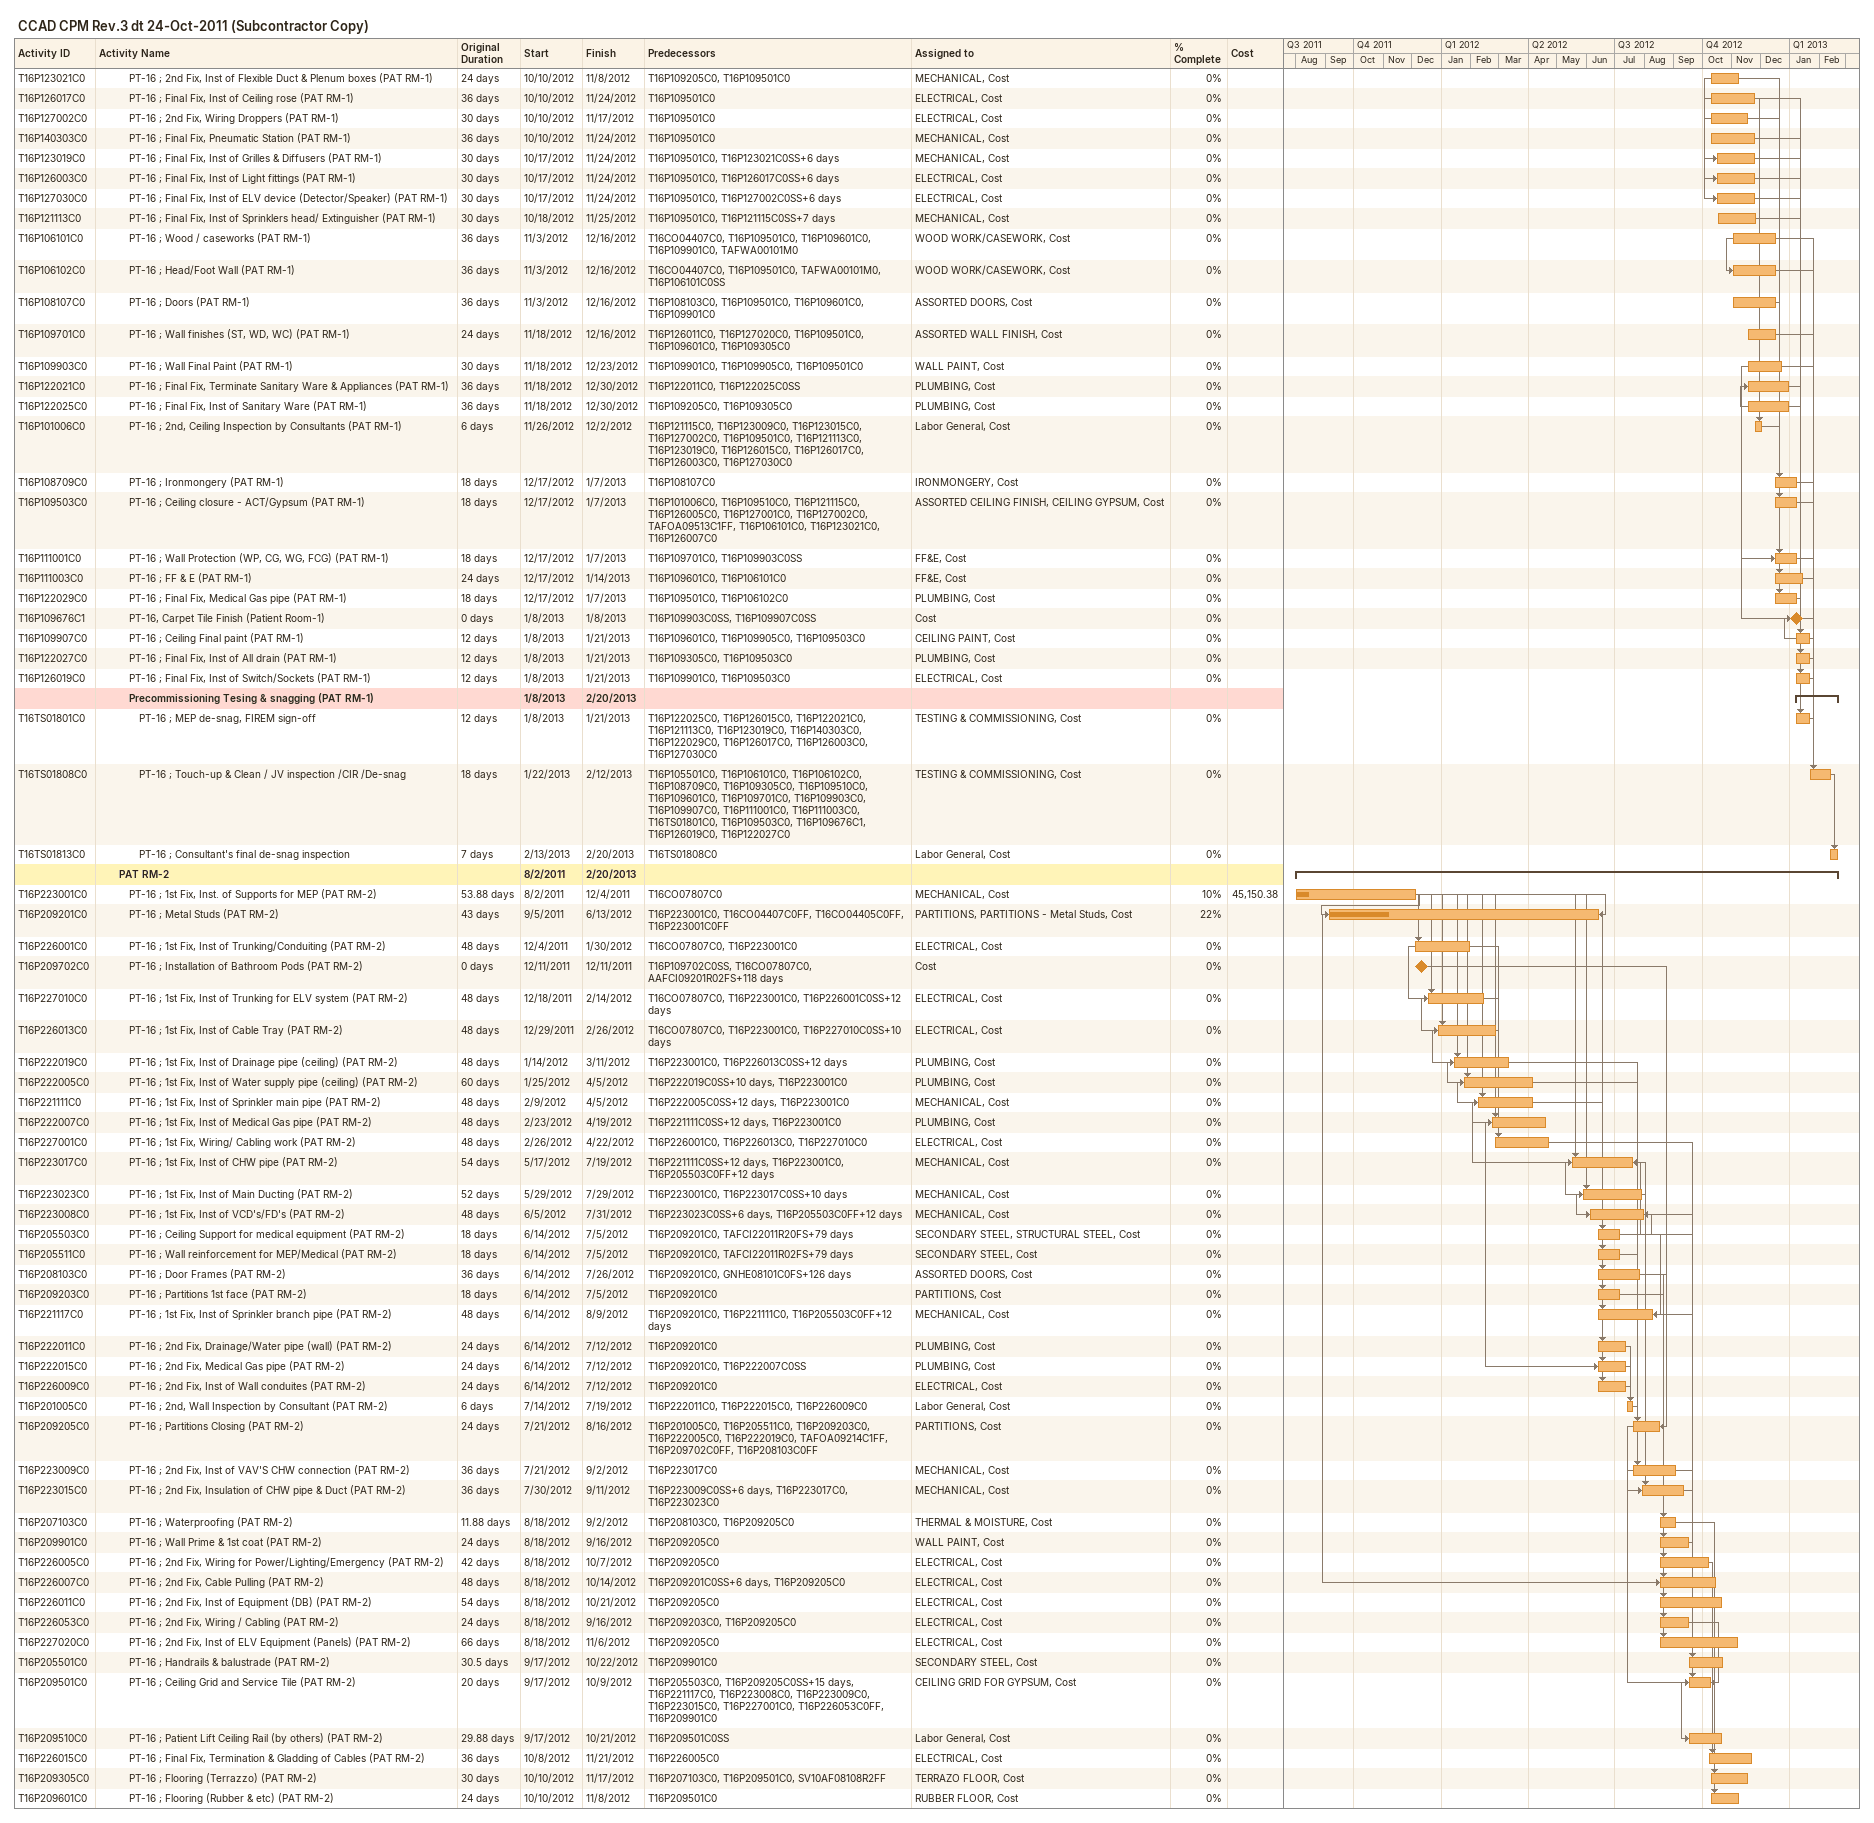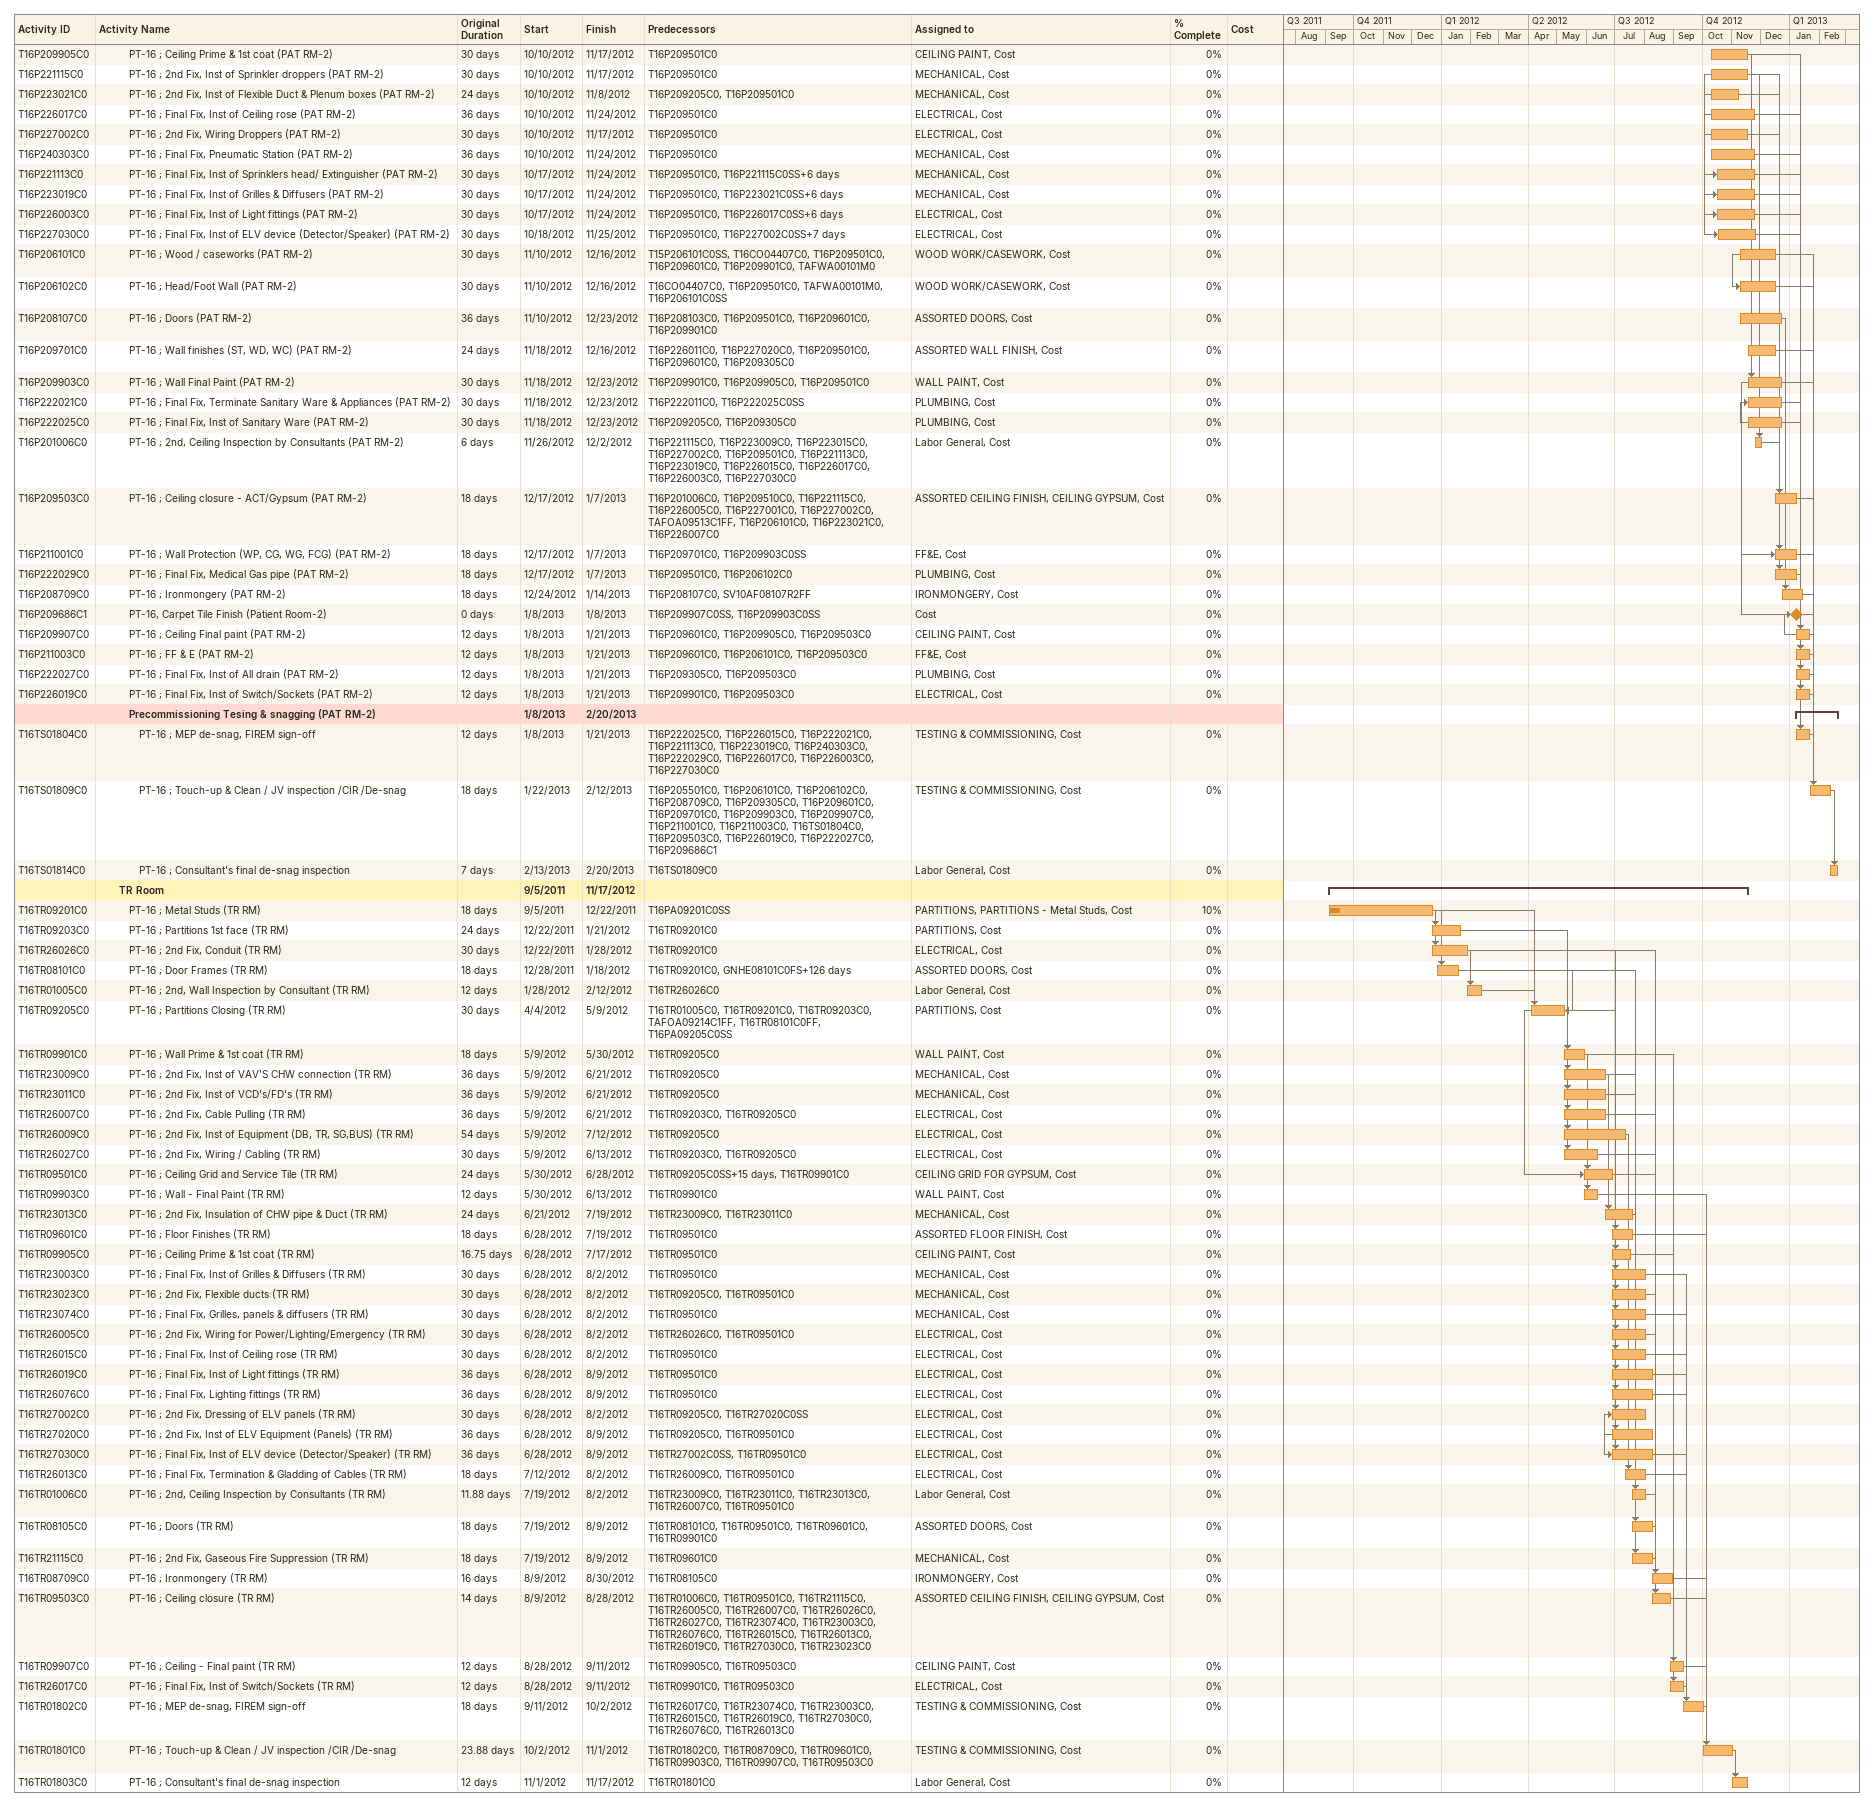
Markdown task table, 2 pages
CCAD CPM Rev.3 dt 24-Oct-2011 (Subcontractor Copy)

| ID | Level | Task | Original duration | Start | Finish | Predecessors | Resources | % complete | Cost |
|---|---|---|---|---|---|---|---|---|---|
| T16P123021C0 | 4 | PT-16 ; 2nd Fix, Inst of Flexible Duct & Plenum boxes (PAT RM-1) | 24d | 2012-10-10 | 2012-11-08 | T16P109205C0, T16P109501C0 | MECHANICAL, Cost | 0 |  |
| T16P126017C0 | 4 | PT-16 ; Final Fix, Inst of Ceiling rose (PAT RM-1) | 36d | 2012-10-10 | 2012-11-24 | T16P109501C0 | ELECTRICAL, Cost | 0 |  |
| T16P127002C0 | 4 | PT-16 ; 2nd Fix, Wiring Droppers (PAT RM-1) | 30d | 2012-10-10 | 2012-11-17 | T16P109501C0 | ELECTRICAL, Cost | 0 |  |
| T16P140303C0 | 4 | PT-16 ; Final Fix, Pneumatic Station (PAT RM-1) | 36d | 2012-10-10 | 2012-11-24 | T16P109501C0 | MECHANICAL, Cost | 0 |  |
| T16P123019C0 | 4 | PT-16 ; Final Fix, Inst of Grilles & Diffusers (PAT RM-1) | 30d | 2012-10-17 | 2012-11-24 | T16P109501C0, T16P123021C0SS+6d | MECHANICAL, Cost | 0 |  |
| T16P126003C0 | 4 | PT-16 ; Final Fix, Inst of Light fittings (PAT RM-1) | 30d | 2012-10-17 | 2012-11-24 | T16P109501C0, T16P126017C0SS+6d | ELECTRICAL, Cost | 0 |  |
| T16P127030C0 | 4 | PT-16 ; Final Fix, Inst of ELV device (Detector/Speaker) (PAT RM-1) | 30d | 2012-10-17 | 2012-11-24 | T16P109501C0, T16P127002C0SS+6d | ELECTRICAL, Cost | 0 |  |
| T16P121113C0 | 4 | PT-16 ; Final Fix, Inst of Sprinklers head/ Extinguisher (PAT RM-1) | 30d | 2012-10-18 | 2012-11-25 | T16P109501C0, T16P121115C0SS+7d | MECHANICAL, Cost | 0 |  |
| T16P106101C0 | 4 | PT-16 ; Wood / caseworks (PAT RM-1) | 36d | 2012-11-03 | 2012-12-16 | T16CO04407C0, T16P109501C0, T16P109601C0, T16P109901C0, TAFWA00101M0 | WOOD WORK/CASEWORK, Cost | 0 |  |
| T16P106102C0 | 4 | PT-16 ; Head/Foot Wall (PAT RM-1) | 36d | 2012-11-03 | 2012-12-16 | T16CO04407C0, T16P109501C0, TAFWA00101M0, T16P106101C0SS | WOOD WORK/CASEWORK, Cost | 0 |  |
| T16P108107C0 | 4 | PT-16 ; Doors (PAT RM-1) | 36d | 2012-11-03 | 2012-12-16 | T16P108103C0, T16P109501C0, T16P109601C0, T16P109901C0 | ASSORTED DOORS, Cost | 0 |  |
| T16P109701C0 | 4 | PT-16 ; Wall finishes (ST, WD, WC) (PAT RM-1) | 24d | 2012-11-18 | 2012-12-16 | T16P126011C0, T16P127020C0, T16P109501C0, T16P109601C0, T16P109305C0 | ASSORTED WALL FINISH, Cost | 0 |  |
| T16P109903C0 | 4 | PT-16 ; Wall Final Paint (PAT RM-1) | 30d | 2012-11-18 | 2012-12-23 | T16P109901C0, T16P109905C0, T16P109501C0 | WALL PAINT, Cost | 0 |  |
| T16P122021C0 | 4 | PT-16 ; Final Fix, Terminate Sanitary Ware & Appliances (PAT RM-1) | 36d | 2012-11-18 | 2012-12-30 | T16P122011C0, T16P122025C0SS | PLUMBING, Cost | 0 |  |
| T16P122025C0 | 4 | PT-16 ; Final Fix, Inst of Sanitary Ware (PAT RM-1) | 36d | 2012-11-18 | 2012-12-30 | T16P109205C0, T16P109305C0 | PLUMBING, Cost | 0 |  |
| T16P101006C0 | 4 | PT-16 ; 2nd, Ceiling Inspection by Consultants (PAT RM-1) | 6d | 2012-11-26 | 2012-12-02 | T16P121115C0, T16P123009C0, T16P123015C0, T16P127002C0, T16P109501C0, T16P121113C0, T16P123019C0, T16P126015C0, T16P126017C0, T16P126003C0, T16P127030C0 | Labor General, Cost | 0 |  |
| T16P108709C0 | 4 | PT-16 ; Ironmongery (PAT RM-1) | 18d | 2012-12-17 | 2013-01-07 | T16P108107C0 | IRONMONGERY, Cost | 0 |  |
| T16P109503C0 | 4 | PT-16 ; Ceiling closure - ACT/Gypsum (PAT RM-1) | 18d | 2012-12-17 | 2013-01-07 | T16P101006C0, T16P109510C0, T16P121115C0, T16P126005C0, T16P127001C0, T16P127002C0, TAFOA09513C1FF, T16P106101C0, T16P123021C0, T16P126007C0 | ASSORTED CEILING FINISH, CEILING GYPSUM, Cost | 0 |  |
| T16P111001C0 | 4 | PT-16 ; Wall Protection (WP, CG, WG, FCG) (PAT RM-1) | 18d | 2012-12-17 | 2013-01-07 | T16P109701C0, T16P109903C0SS | FF&E, Cost | 0 |  |
| T16P111003C0 | 4 | PT-16 ; FF & E (PAT RM-1) | 24d | 2012-12-17 | 2013-01-14 | T16P109601C0, T16P106101C0 | FF&E, Cost | 0 |  |
| T16P122029C0 | 4 | PT-16 ; Final Fix, Medical Gas pipe (PAT RM-1) | 18d | 2012-12-17 | 2013-01-07 | T16P109501C0, T16P106102C0 | PLUMBING, Cost | 0 |  |
| T16P109676C1 | 4 | PT-16, Carpet Tile Finish (Patient Room-1) | 0d | 2013-01-08 | 2013-01-08 | T16P109903C0SS, T16P109907C0SS | Cost | 0 |  |
| T16P109907C0 | 4 | PT-16 ; Ceiling Final paint (PAT RM-1) | 12d | 2013-01-08 | 2013-01-21 | T16P109601C0, T16P109905C0, T16P109503C0 | CEILING PAINT, Cost | 0 |  |
| T16P122027C0 | 4 | PT-16 ; Final Fix, Inst of All drain (PAT RM-1) | 12d | 2013-01-08 | 2013-01-21 | T16P109305C0, T16P109503C0 | PLUMBING, Cost | 0 |  |
| T16P126019C0 | 4 | PT-16 ; Final Fix, Inst of Switch/Sockets (PAT RM-1) | 12d | 2013-01-08 | 2013-01-21 | T16P109901C0, T16P109503C0 | ELECTRICAL, Cost | 0 |  |
|  | 4 | **Precommissioning Tesing & snagging (PAT RM-1)** |  | 2013-01-08 | 2013-02-20 |  |  |  |  |
| T16TS01801C0 | 5 | PT-16 ; MEP de-snag, FIREM sign-off | 12d | 2013-01-08 | 2013-01-21 | T16P122025C0, T16P126015C0, T16P122021C0, T16P121113C0, T16P123019C0, T16P140303C0, T16P122029C0, T16P126017C0, T16P126003C0, T16P127030C0 | TESTING & COMMISSIONING, Cost | 0 |  |
| T16TS01808C0 | 5 | PT-16 ; Touch-up & Clean / JV inspection /CIR /De-snag | 18d | 2013-01-22 | 2013-02-12 | T16P105501C0, T16P106101C0, T16P106102C0, T16P108709C0, T16P109305C0, T16P109510C0, T16P109601C0, T16P109701C0, T16P109903C0, T16P109907C0, T16P111001C0, T16P111003C0, T16TS01801C0, T16P109503C0, T16P109676C1, T16P126019C0, T16P122027C0 | TESTING & COMMISSIONING, Cost | 0 |  |
| T16TS01813C0 | 5 | PT-16 ; Consultant's final de-snag inspection | 7d | 2013-02-13 | 2013-02-20 | T16TS01808C0 | Labor General, Cost | 0 |  |
|  | 3 | **PAT RM-2** |  | 2011-08-02 | 2013-02-20 |  |  |  |  |
| T16P223001C0 | 4 | PT-16 ; 1st Fix, Inst. of Supports for MEP (PAT RM-2) | 53.88d | 2011-08-02 | 2011-12-04 | T16CO07807C0 | MECHANICAL, Cost | 10 | 45150.38 |
| T16P209201C0 | 4 | PT-16 ; Metal Studs (PAT RM-2) | 43d | 2011-09-05 | 2012-06-13 | T16P223001C0, T16CO04407C0FF, T16CO04405C0FF, T16P223001C0FF | PARTITIONS, PARTITIONS - Metal Studs, Cost | 22 |  |
| T16P226001C0 | 4 | PT-16 ; 1st Fix, Inst of Trunking/Conduiting (PAT RM-2) | 48d | 2011-12-04 | 2012-01-30 | T16CO07807C0, T16P223001C0 | ELECTRICAL, Cost | 0 |  |
| T16P209702C0 | 4 | PT-16 ; Installation of Bathroom Pods (PAT RM-2) | 0d | 2011-12-11 | 2011-12-11 | T16P109702C0SS, T16CO07807C0, AAFCI09201R02FS+118d | Cost | 0 |  |
| T16P227010C0 | 4 | PT-16 ; 1st Fix, Inst of Trunking for ELV system (PAT RM-2) | 48d | 2011-12-18 | 2012-02-14 | T16CO07807C0, T16P223001C0, T16P226001C0SS+12d | ELECTRICAL, Cost | 0 |  |
| T16P226013C0 | 4 | PT-16 ; 1st Fix, Inst of Cable Tray (PAT RM-2) | 48d | 2011-12-29 | 2012-02-26 | T16CO07807C0, T16P223001C0, T16P227010C0SS+10d | ELECTRICAL, Cost | 0 |  |
| T16P222019C0 | 4 | PT-16 ; 1st Fix, Inst of Drainage pipe (ceiling) (PAT RM-2) | 48d | 2012-01-14 | 2012-03-11 | T16P223001C0, T16P226013C0SS+12d | PLUMBING, Cost | 0 |  |
| T16P222005C0 | 4 | PT-16 ; 1st Fix, Inst of Water supply pipe (ceiling) (PAT RM-2) | 60d | 2012-01-25 | 2012-04-05 | T16P222019C0SS+10d, T16P223001C0 | PLUMBING, Cost | 0 |  |
| T16P221111C0 | 4 | PT-16 ; 1st Fix, Inst of Sprinkler main pipe (PAT RM-2) | 48d | 2012-02-09 | 2012-04-05 | T16P222005C0SS+12d, T16P223001C0 | MECHANICAL, Cost | 0 |  |
| T16P222007C0 | 4 | PT-16 ; 1st Fix, Inst of Medical Gas pipe (PAT RM-2) | 48d | 2012-02-23 | 2012-04-19 | T16P221111C0SS+12d, T16P223001C0 | PLUMBING, Cost | 0 |  |
| T16P227001C0 | 4 | PT-16 ; 1st Fix, Wiring/ Cabling work (PAT RM-2) | 48d | 2012-02-26 | 2012-04-22 | T16P226001C0, T16P226013C0, T16P227010C0 | ELECTRICAL, Cost | 0 |  |
| T16P223017C0 | 4 | PT-16 ; 1st Fix, Inst of CHW pipe (PAT RM-2) | 54d | 2012-05-17 | 2012-07-19 | T16P221111C0SS+12d, T16P223001C0, T16P205503C0FF+12d | MECHANICAL, Cost | 0 |  |
| T16P223023C0 | 4 | PT-16 ; 1st Fix, Inst of Main Ducting (PAT RM-2) | 52d | 2012-05-29 | 2012-07-29 | T16P223001C0, T16P223017C0SS+10d | MECHANICAL, Cost | 0 |  |
| T16P223008C0 | 4 | PT-16 ; 1st Fix, Inst of VCD's/FD's (PAT RM-2) | 48d | 2012-06-05 | 2012-07-31 | T16P223023C0SS+6d, T16P205503C0FF+12d | MECHANICAL, Cost | 0 |  |
| T16P205503C0 | 4 | PT-16 ; Ceiling Support for medical equipment (PAT RM-2) | 18d | 2012-06-14 | 2012-07-05 | T16P209201C0, TAFCI22011R20FS+79d | SECONDARY STEEL, STRUCTURAL STEEL, Cost | 0 |  |
| T16P205511C0 | 4 | PT-16 ; Wall reinforcement for MEP/Medical (PAT RM-2) | 18d | 2012-06-14 | 2012-07-05 | T16P209201C0, TAFCI22011R02FS+79d | SECONDARY STEEL, Cost | 0 |  |
| T16P208103C0 | 4 | PT-16 ; Door Frames (PAT RM-2) | 36d | 2012-06-14 | 2012-07-26 | T16P209201C0, GNHE08101C0FS+126d | ASSORTED DOORS, Cost | 0 |  |
| T16P209203C0 | 4 | PT-16 ; Partitions 1st face (PAT RM-2) | 18d | 2012-06-14 | 2012-07-05 | T16P209201C0 | PARTITIONS, Cost | 0 |  |
| T16P221117C0 | 4 | PT-16 ; 1st Fix, Inst of Sprinkler branch pipe (PAT RM-2) | 48d | 2012-06-14 | 2012-08-09 | T16P209201C0, T16P221111C0, T16P205503C0FF+12d | MECHANICAL, Cost | 0 |  |
| T16P222011C0 | 4 | PT-16 ; 2nd Fix, Drainage/Water pipe (wall) (PAT RM-2) | 24d | 2012-06-14 | 2012-07-12 | T16P209201C0 | PLUMBING, Cost | 0 |  |
| T16P222015C0 | 4 | PT-16 ; 2nd Fix, Medical Gas pipe (PAT RM-2) | 24d | 2012-06-14 | 2012-07-12 | T16P209201C0, T16P222007C0SS | PLUMBING, Cost | 0 |  |
| T16P226009C0 | 4 | PT-16 ; 2nd Fix, Inst of Wall conduites (PAT RM-2) | 24d | 2012-06-14 | 2012-07-12 | T16P209201C0 | ELECTRICAL, Cost | 0 |  |
| T16P201005C0 | 4 | PT-16 ; 2nd, Wall Inspection by Consultant (PAT RM-2) | 6d | 2012-07-14 | 2012-07-19 | T16P222011C0, T16P222015C0, T16P226009C0 | Labor General, Cost | 0 |  |
| T16P209205C0 | 4 | PT-16 ; Partitions Closing (PAT RM-2) | 24d | 2012-07-21 | 2012-08-16 | T16P201005C0, T16P205511C0, T16P209203C0, T16P222005C0, T16P222019C0, TAFOA09214C1FF, T16P209702C0FF, T16P208103C0FF | PARTITIONS, Cost | 0 |  |
| T16P223009C0 | 4 | PT-16 ; 2nd Fix, Inst of VAV'S CHW connection (PAT RM-2) | 36d | 2012-07-21 | 2012-09-02 | T16P223017C0 | MECHANICAL, Cost | 0 |  |
| T16P223015C0 | 4 | PT-16 ; 2nd Fix, Insulation of CHW pipe & Duct (PAT RM-2) | 36d | 2012-07-30 | 2012-09-11 | T16P223009C0SS+6d, T16P223017C0, T16P223023C0 | MECHANICAL, Cost | 0 |  |
| T16P207103C0 | 4 | PT-16 ; Waterproofing (PAT RM-2) | 11.88d | 2012-08-18 | 2012-09-02 | T16P208103C0, T16P209205C0 | THERMAL & MOISTURE, Cost | 0 |  |
| T16P209901C0 | 4 | PT-16 ; Wall Prime & 1st coat (PAT RM-2) | 24d | 2012-08-18 | 2012-09-16 | T16P209205C0 | WALL PAINT, Cost | 0 |  |
| T16P226005C0 | 4 | PT-16 ; 2nd Fix, Wiring for Power/Lighting/Emergency (PAT RM-2) | 42d | 2012-08-18 | 2012-10-07 | T16P209205C0 | ELECTRICAL, Cost | 0 |  |
| T16P226007C0 | 4 | PT-16 ; 2nd Fix, Cable Pulling (PAT RM-2) | 48d | 2012-08-18 | 2012-10-14 | T16P209201C0SS+6d, T16P209205C0 | ELECTRICAL, Cost | 0 |  |
| T16P226011C0 | 4 | PT-16 ; 2nd Fix, Inst of Equipment (DB) (PAT RM-2) | 54d | 2012-08-18 | 2012-10-21 | T16P209205C0 | ELECTRICAL, Cost | 0 |  |
| T16P226053C0 | 4 | PT-16 ; 2nd Fix, Wiring / Cabling (PAT RM-2) | 24d | 2012-08-18 | 2012-09-16 | T16P209203C0, T16P209205C0 | ELECTRICAL, Cost | 0 |  |
| T16P227020C0 | 4 | PT-16 ; 2nd Fix, Inst of ELV Equipment (Panels) (PAT RM-2) | 66d | 2012-08-18 | 2012-11-06 | T16P209205C0 | ELECTRICAL, Cost | 0 |  |
| T16P205501C0 | 4 | PT-16 ; Handrails & balustrade (PAT RM-2) | 30.5d | 2012-09-17 | 2012-10-22 | T16P209901C0 | SECONDARY STEEL, Cost | 0 |  |
| T16P209501C0 | 4 | PT-16 ; Ceiling Grid and Service Tile (PAT RM-2) | 20d | 2012-09-17 | 2012-10-09 | T16P205503C0, T16P209205C0SS+15d, T16P221117C0, T16P223008C0, T16P223009C0, T16P223015C0, T16P227001C0, T16P226053C0FF, T16P209901C0 | CEILING GRID FOR GYPSUM, Cost | 0 |  |
| T16P209510C0 | 4 | PT-16 ; Patient Lift Ceiling Rail (by others) (PAT RM-2) | 29.88d | 2012-09-17 | 2012-10-21 | T16P209501C0SS | Labor General, Cost | 0 |  |
| T16P226015C0 | 4 | PT-16 ; Final Fix, Termination & Gladding of Cables (PAT RM-2) | 36d | 2012-10-08 | 2012-11-21 | T16P226005C0 | ELECTRICAL, Cost | 0 |  |
| T16P209305C0 | 4 | PT-16 ; Flooring (Terrazzo) (PAT RM-2) | 30d | 2012-10-10 | 2012-11-17 | T16P207103C0, T16P209501C0, SV10AF08108R2FF | TERRAZO FLOOR, Cost | 0 |  |
| T16P209601C0 | 4 | PT-16 ; Flooring (Rubber & etc) (PAT RM-2) | 24d | 2012-10-10 | 2012-11-08 | T16P209501C0 | RUBBER FLOOR, Cost | 0 |  |
| T16P209905C0 | 4 | PT-16 ; Ceiling Prime & 1st coat (PAT RM-2) | 30d | 2012-10-10 | 2012-11-17 | T16P209501C0 | CEILING PAINT, Cost | 0 |  |
| T16P221115C0 | 4 | PT-16 ; 2nd Fix, Inst of Sprinkler droppers (PAT RM-2) | 30d | 2012-10-10 | 2012-11-17 | T16P209501C0 | MECHANICAL, Cost | 0 |  |
| T16P223021C0 | 4 | PT-16 ; 2nd Fix, Inst of Flexible Duct & Plenum boxes (PAT RM-2) | 24d | 2012-10-10 | 2012-11-08 | T16P209205C0, T16P209501C0 | MECHANICAL, Cost | 0 |  |
| T16P226017C0 | 4 | PT-16 ; Final Fix, Inst of Ceiling rose (PAT RM-2) | 36d | 2012-10-10 | 2012-11-24 | T16P209501C0 | ELECTRICAL, Cost | 0 |  |
| T16P227002C0 | 4 | PT-16 ; 2nd Fix, Wiring Droppers (PAT RM-2) | 30d | 2012-10-10 | 2012-11-17 | T16P209501C0 | ELECTRICAL, Cost | 0 |  |
| T16P240303C0 | 4 | PT-16 ; Final Fix, Pneumatic Station (PAT RM-2) | 36d | 2012-10-10 | 2012-11-24 | T16P209501C0 | MECHANICAL, Cost | 0 |  |
| T16P221113C0 | 4 | PT-16 ; Final Fix, Inst of Sprinklers head/ Extinguisher (PAT RM-2) | 30d | 2012-10-17 | 2012-11-24 | T16P209501C0, T16P221115C0SS+6d | MECHANICAL, Cost | 0 |  |
| T16P223019C0 | 4 | PT-16 ; Final Fix, Inst of Grilles & Diffusers (PAT RM-2) | 30d | 2012-10-17 | 2012-11-24 | T16P209501C0, T16P223021C0SS+6d | MECHANICAL, Cost | 0 |  |
| T16P226003C0 | 4 | PT-16 ; Final Fix, Inst of Light fittings (PAT RM-2) | 30d | 2012-10-17 | 2012-11-24 | T16P209501C0, T16P226017C0SS+6d | ELECTRICAL, Cost | 0 |  |
| T16P227030C0 | 4 | PT-16 ; Final Fix, Inst of ELV device (Detector/Speaker) (PAT RM-2) | 30d | 2012-10-18 | 2012-11-25 | T16P209501C0, T16P227002C0SS+7d | ELECTRICAL, Cost | 0 |  |
| T16P206101C0 | 4 | PT-16 ; Wood / caseworks (PAT RM-2) | 30d | 2012-11-10 | 2012-12-16 | T15P206101C0SS, T16CO04407C0, T16P209501C0, T16P209601C0, T16P209901C0, TAFWA00101M0 | WOOD WORK/CASEWORK, Cost | 0 |  |
| T16P206102C0 | 4 | PT-16 ; Head/Foot Wall (PAT RM-2) | 30d | 2012-11-10 | 2012-12-16 | T16CO04407C0, T16P209501C0, TAFWA00101M0, T16P206101C0SS | WOOD WORK/CASEWORK, Cost | 0 |  |
| T16P208107C0 | 4 | PT-16 ; Doors (PAT RM-2) | 36d | 2012-11-10 | 2012-12-23 | T16P208103C0, T16P209501C0, T16P209601C0, T16P209901C0 | ASSORTED DOORS, Cost | 0 |  |
| T16P209701C0 | 4 | PT-16 ; Wall finishes (ST, WD, WC) (PAT RM-2) | 24d | 2012-11-18 | 2012-12-16 | T16P226011C0, T16P227020C0, T16P209501C0, T16P209601C0, T16P209305C0 | ASSORTED WALL FINISH, Cost | 0 |  |
| T16P209903C0 | 4 | PT-16 ; Wall Final Paint (PAT RM-2) | 30d | 2012-11-18 | 2012-12-23 | T16P209901C0, T16P209905C0, T16P209501C0 | WALL PAINT, Cost | 0 |  |
| T16P222021C0 | 4 | PT-16 ; Final Fix, Terminate Sanitary Ware & Appliances (PAT RM-2) | 30d | 2012-11-18 | 2012-12-23 | T16P222011C0, T16P222025C0SS | PLUMBING, Cost | 0 |  |
| T16P222025C0 | 4 | PT-16 ; Final Fix, Inst of Sanitary Ware (PAT RM-2) | 30d | 2012-11-18 | 2012-12-23 | T16P209205C0, T16P209305C0 | PLUMBING, Cost | 0 |  |
| T16P201006C0 | 4 | PT-16 ; 2nd, Ceiling Inspection by Consultants (PAT RM-2) | 6d | 2012-11-26 | 2012-12-02 | T16P221115C0, T16P223009C0, T16P223015C0, T16P227002C0, T16P209501C0, T16P221113C0, T16P223019C0, T16P226015C0, T16P226017C0, T16P226003C0, T16P227030C0 | Labor General, Cost | 0 |  |
| T16P209503C0 | 4 | PT-16 ; Ceiling closure - ACT/Gypsum (PAT RM-2) | 18d | 2012-12-17 | 2013-01-07 | T16P201006C0, T16P209510C0, T16P221115C0, T16P226005C0, T16P227001C0, T16P227002C0, TAFOA09513C1FF, T16P206101C0, T16P223021C0, T16P226007C0 | ASSORTED CEILING FINISH, CEILING GYPSUM, Cost | 0 |  |
| T16P211001C0 | 4 | PT-16 ; Wall Protection (WP, CG, WG, FCG) (PAT RM-2) | 18d | 2012-12-17 | 2013-01-07 | T16P209701C0, T16P209903C0SS | FF&E, Cost | 0 |  |
| T16P222029C0 | 4 | PT-16 ; Final Fix, Medical Gas pipe (PAT RM-2) | 18d | 2012-12-17 | 2013-01-07 | T16P209501C0, T16P206102C0 | PLUMBING, Cost | 0 |  |
| T16P208709C0 | 4 | PT-16 ; Ironmongery (PAT RM-2) | 18d | 2012-12-24 | 2013-01-14 | T16P208107C0, SV10AF08107R2FF | IRONMONGERY, Cost | 0 |  |
| T16P209686C1 | 4 | PT-16, Carpet Tile Finish (Patient Room-2) | 0d | 2013-01-08 | 2013-01-08 | T16P209907C0SS, T16P209903C0SS | Cost | 0 |  |
| T16P209907C0 | 4 | PT-16 ; Ceiling Final paint (PAT RM-2) | 12d | 2013-01-08 | 2013-01-21 | T16P209601C0, T16P209905C0, T16P209503C0 | CEILING PAINT, Cost | 0 |  |
| T16P211003C0 | 4 | PT-16 ; FF & E (PAT RM-2) | 12d | 2013-01-08 | 2013-01-21 | T16P209601C0, T16P206101C0, T16P209503C0 | FF&E, Cost | 0 |  |
| T16P222027C0 | 4 | PT-16 ; Final Fix, Inst of All drain (PAT RM-2) | 12d | 2013-01-08 | 2013-01-21 | T16P209305C0, T16P209503C0 | PLUMBING, Cost | 0 |  |
| T16P226019C0 | 4 | PT-16 ; Final Fix, Inst of Switch/Sockets (PAT RM-2) | 12d | 2013-01-08 | 2013-01-21 | T16P209901C0, T16P209503C0 | ELECTRICAL, Cost | 0 |  |
|  | 4 | **Precommissioning Tesing & snagging (PAT RM-2)** |  | 2013-01-08 | 2013-02-20 |  |  |  |  |
| T16TS01804C0 | 5 | PT-16 ; MEP de-snag, FIREM sign-off | 12d | 2013-01-08 | 2013-01-21 | T16P222025C0, T16P226015C0, T16P222021C0, T16P221113C0, T16P223019C0, T16P240303C0, T16P222029C0, T16P226017C0, T16P226003C0, T16P227030C0 | TESTING & COMMISSIONING, Cost | 0 |  |
| T16TS01809C0 | 5 | PT-16 ; Touch-up & Clean / JV inspection /CIR /De-snag | 18d | 2013-01-22 | 2013-02-12 | T16P205501C0, T16P206101C0, T16P206102C0, T16P208709C0, T16P209305C0, T16P209601C0, T16P209701C0, T16P209903C0, T16P209907C0, T16P211001C0, T16P211003C0, T16TS01804C0, T16P209503C0, T16P226019C0, T16P222027C0, T16P209686C1 | TESTING & COMMISSIONING, Cost | 0 |  |
| T16TS01814C0 | 5 | PT-16 ; Consultant's final de-snag inspection | 7d | 2013-02-13 | 2013-02-20 | T16TS01809C0 | Labor General, Cost | 0 |  |
|  | 3 | **TR Room** |  | 2011-09-05 | 2012-11-17 |  |  |  |  |
| T16TR09201C0 | 4 | PT-16 ; Metal Studs (TR RM) | 18d | 2011-09-05 | 2011-12-22 | T16PA09201C0SS | PARTITIONS, PARTITIONS - Metal Studs, Cost | 10 |  |
| T16TR09203C0 | 4 | PT-16 ; Partitions 1st face (TR RM) | 24d | 2011-12-22 | 2012-01-21 | T16TR09201C0 | PARTITIONS, Cost | 0 |  |
| T16TR26026C0 | 4 | PT-16 ; 2nd Fix, Conduit (TR RM) | 30d | 2011-12-22 | 2012-01-28 | T16TR09201C0 | ELECTRICAL, Cost | 0 |  |
| T16TR08101C0 | 4 | PT-16 ; Door Frames (TR RM) | 18d | 2011-12-28 | 2012-01-18 | T16TR09201C0, GNHE08101C0FS+126d | ASSORTED DOORS, Cost | 0 |  |
| T16TR01005C0 | 4 | PT-16 ; 2nd, Wall Inspection by Consultant (TR RM) | 12d | 2012-01-28 | 2012-02-12 | T16TR26026C0 | Labor General, Cost | 0 |  |
| T16TR09205C0 | 4 | PT-16 ; Partitions Closing (TR RM) | 30d | 2012-04-04 | 2012-05-09 | T16TR01005C0, T16TR09201C0, T16TR09203C0, TAFOA09214C1FF, T16TR08101C0FF, T16PA09205C0SS | PARTITIONS, Cost | 0 |  |
| T16TR09901C0 | 4 | PT-16 ; Wall Prime & 1st coat (TR RM) | 18d | 2012-05-09 | 2012-05-30 | T16TR09205C0 | WALL PAINT, Cost | 0 |  |
| T16TR23009C0 | 4 | PT-16 ; 2nd Fix, Inst of VAV'S CHW connection (TR RM) | 36d | 2012-05-09 | 2012-06-21 | T16TR09205C0 | MECHANICAL, Cost | 0 |  |
| T16TR23011C0 | 4 | PT-16 ; 2nd Fix, Inst of VCD's/FD's (TR RM) | 36d | 2012-05-09 | 2012-06-21 | T16TR09205C0 | MECHANICAL, Cost | 0 |  |
| T16TR26007C0 | 4 | PT-16 ; 2nd Fix, Cable Pulling (TR RM) | 36d | 2012-05-09 | 2012-06-21 | T16TR09203C0, T16TR09205C0 | ELECTRICAL, Cost | 0 |  |
| T16TR26009C0 | 4 | PT-16 ; 2nd Fix, Inst of Equipment (DB, TR, SG,BUS) (TR RM) | 54d | 2012-05-09 | 2012-07-12 | T16TR09205C0 | ELECTRICAL, Cost | 0 |  |
| T16TR26027C0 | 4 | PT-16 ; 2nd Fix, Wiring / Cabling (TR RM) | 30d | 2012-05-09 | 2012-06-13 | T16TR09203C0, T16TR09205C0 | ELECTRICAL, Cost | 0 |  |
| T16TR09501C0 | 4 | PT-16 ; Ceiling Grid and Service Tile (TR RM) | 24d | 2012-05-30 | 2012-06-28 | T16TR09205C0SS+15d, T16TR09901C0 | CEILING GRID FOR GYPSUM, Cost | 0 |  |
| T16TR09903C0 | 4 | PT-16 ; Wall - Final Paint (TR RM) | 12d | 2012-05-30 | 2012-06-13 | T16TR09901C0 | WALL PAINT, Cost | 0 |  |
| T16TR23013C0 | 4 | PT-16 ; 2nd Fix, Insulation of CHW pipe & Duct (TR RM) | 24d | 2012-06-21 | 2012-07-19 | T16TR23009C0, T16TR23011C0 | MECHANICAL, Cost | 0 |  |
| T16TR09601C0 | 4 | PT-16 ; Floor Finishes (TR RM) | 18d | 2012-06-28 | 2012-07-19 | T16TR09501C0 | ASSORTED FLOOR FINISH, Cost | 0 |  |
| T16TR09905C0 | 4 | PT-16 ; Ceiling Prime & 1st coat (TR RM) | 16.75d | 2012-06-28 | 2012-07-17 | T16TR09501C0 | CEILING PAINT, Cost | 0 |  |
| T16TR23003C0 | 4 | PT-16 ; Final Fix, Inst of Grilles & Diffusers (TR RM) | 30d | 2012-06-28 | 2012-08-02 | T16TR09501C0 | MECHANICAL, Cost | 0 |  |
| T16TR23023C0 | 4 | PT-16 ; 2nd Fix, Flexible ducts (TR RM) | 30d | 2012-06-28 | 2012-08-02 | T16TR09205C0, T16TR09501C0 | MECHANICAL, Cost | 0 |  |
| T16TR23074C0 | 4 | PT-16 ; Final Fix, Grilles, panels & diffusers (TR RM) | 30d | 2012-06-28 | 2012-08-02 | T16TR09501C0 | MECHANICAL, Cost | 0 |  |
| T16TR26005C0 | 4 | PT-16 ; 2nd Fix, Wiring for Power/Lighting/Emergency (TR RM) | 30d | 2012-06-28 | 2012-08-02 | T16TR26026C0, T16TR09501C0 | ELECTRICAL, Cost | 0 |  |
| T16TR26015C0 | 4 | PT-16 ; Final Fix, Inst of Ceiling rose (TR RM) | 30d | 2012-06-28 | 2012-08-02 | T16TR09501C0 | ELECTRICAL, Cost | 0 |  |
| T16TR26019C0 | 4 | PT-16 ; Final Fix, Inst of Light fittings (TR RM) | 36d | 2012-06-28 | 2012-08-09 | T16TR09501C0 | ELECTRICAL, Cost | 0 |  |
| T16TR26076C0 | 4 | PT-16 ; Final Fix, Lighting fittings (TR RM) | 36d | 2012-06-28 | 2012-08-09 | T16TR09501C0 | ELECTRICAL, Cost | 0 |  |
| T16TR27002C0 | 4 | PT-16 ; 2nd Fix, Dressing of ELV panels (TR RM) | 30d | 2012-06-28 | 2012-08-02 | T16TR09205C0, T16TR27020C0SS | ELECTRICAL, Cost | 0 |  |
| T16TR27020C0 | 4 | PT-16 ; 2nd Fix, Inst of ELV Equipment (Panels) (TR RM) | 36d | 2012-06-28 | 2012-08-09 | T16TR09205C0, T16TR09501C0 | ELECTRICAL, Cost | 0 |  |
| T16TR27030C0 | 4 | PT-16 ; Final Fix, Inst of ELV device (Detector/Speaker) (TR RM) | 36d | 2012-06-28 | 2012-08-09 | T16TR27002C0SS, T16TR09501C0 | ELECTRICAL, Cost | 0 |  |
| T16TR26013C0 | 4 | PT-16 ; Final Fix, Termination & Gladding of Cables (TR RM) | 18d | 2012-07-12 | 2012-08-02 | T16TR26009C0, T16TR09501C0 | ELECTRICAL, Cost | 0 |  |
| T16TR01006C0 | 4 | PT-16 ; 2nd, Ceiling Inspection by Consultants (TR RM) | 11.88d | 2012-07-19 | 2012-08-02 | T16TR23009C0, T16TR23011C0, T16TR23013C0, T16TR26007C0, T16TR09501C0 | Labor General, Cost | 0 |  |
| T16TR08105C0 | 4 | PT-16 ; Doors (TR RM) | 18d | 2012-07-19 | 2012-08-09 | T16TR08101C0, T16TR09501C0, T16TR09601C0, T16TR09901C0 | ASSORTED DOORS, Cost | 0 |  |
| T16TR21115C0 | 4 | PT-16 ; 2nd Fix, Gaseous Fire Suppression (TR RM) | 18d | 2012-07-19 | 2012-08-09 | T16TR09601C0 | MECHANICAL, Cost | 0 |  |
| T16TR08709C0 | 4 | PT-16 ; Ironmongery (TR RM) | 16d | 2012-08-09 | 2012-08-30 | T16TR08105C0 | IRONMONGERY, Cost | 0 |  |
| T16TR09503C0 | 4 | PT-16 ; Ceiling closure (TR RM) | 14d | 2012-08-09 | 2012-08-28 | T16TR01006C0, T16TR09501C0, T16TR21115C0, T16TR26005C0, T16TR26007C0, T16TR26026C0, T16TR26027C0, T16TR23074C0, T16TR23003C0, T16TR26076C0, T16TR26015C0, T16TR26013C0, T16TR26019C0, T16TR27030C0, T16TR23023C0 | ASSORTED CEILING FINISH, CEILING GYPSUM, Cost | 0 |  |
| T16TR09907C0 | 4 | PT-16 ; Ceiling - Final paint (TR RM) | 12d | 2012-08-28 | 2012-09-11 | T16TR09905C0, T16TR09503C0 | CEILING PAINT, Cost | 0 |  |
| T16TR26017C0 | 4 | PT-16 ; Final Fix, Inst of Switch/Sockets (TR RM) | 12d | 2012-08-28 | 2012-09-11 | T16TR09901C0, T16TR09503C0 | ELECTRICAL, Cost | 0 |  |
| T16TR01802C0 | 4 | PT-16 ; MEP de-snag, FIREM sign-off | 18d | 2012-09-11 | 2012-10-02 | T16TR26017C0, T16TR23074C0, T16TR23003C0, T16TR26015C0, T16TR26019C0, T16TR27030C0, T16TR26076C0, T16TR26013C0 | TESTING & COMMISSIONING, Cost | 0 |  |
| T16TR01801C0 | 4 | PT-16 ; Touch-up & Clean / JV inspection /CIR /De-snag | 23.88d | 2012-10-02 | 2012-11-01 | T16TR01802C0, T16TR08709C0, T16TR09601C0, T16TR09903C0, T16TR09907C0, T16TR09503C0 | TESTING & COMMISSIONING, Cost | 0 |  |
| T16TR01803C0 | 4 | PT-16 ; Consultant's final de-snag inspection | 12d | 2012-11-01 | 2012-11-17 | T16TR01801C0 | Labor General, Cost | 0 |  |
